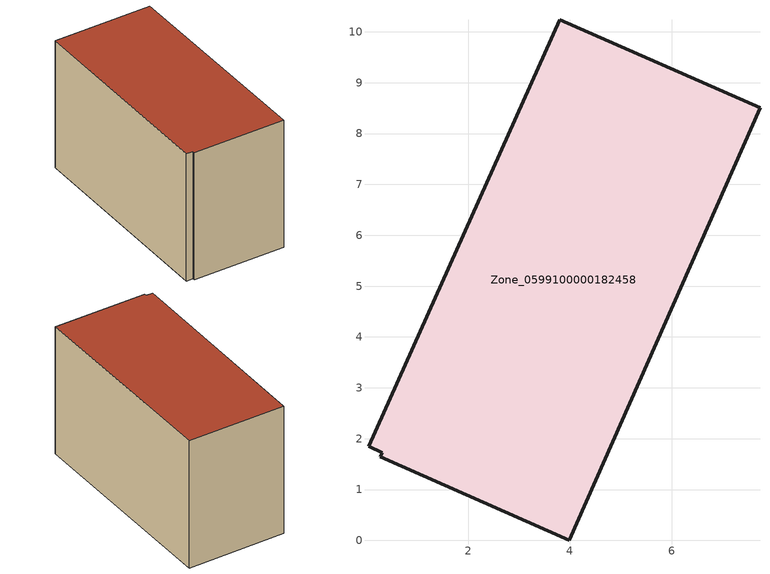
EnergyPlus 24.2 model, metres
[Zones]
Zone_0599100000182458
 floor ground (C_G): 0.04,1.85 3.8,10.24 7.74,8.51 3.99,0 0.27,1.64 0.31,1.73 z0
 wall outside (C_F): 7.74,8.51 3.8,10.24 0.04,1.85 0.31,1.73 0.27,1.64 3.99,0 7.74,8.51 z0:5.84
 roof outside (C_R): 3.8,10.24 0.04,1.85 0.31,1.73 0.27,1.64 3.99,0 7.74,8.51 z5.84
[BUILDING]
Pand.0599100000182458: North Axis=0; Terrain=City; Loads Convergence Tolerance Value=0.04; Temperature Convergence Tolerance Value=0.4; Solar Distribution=FullExterior; Maximum Number of Warmup Days=25; Minimum Number of Warmup Days=1
[Site:Location]
Rotterdam.The.Hague.AP_ZH_NLD Design_Conditions: Latitude=51.96; Longitude=4.45; Time Zone=1; Elevation=-4.5
[SITE:GROUNDTEMPERATURE:BUILDINGSURFACE]
18, 18, 18, 18, 18, 18, 18, 18, 18, 18, 18, 18
[MATERIAL] Thermal Absorptance=0.9; Solar Absorptance=0.7; Visible Absorptance=0.7
Name | Roughness | Thickness | Conductivity | Density | Specific Heat
G.TC.1946-1964 | MediumSmooth | 0.15 | 1 | 540 | 1210
F.TC.1946-1964 | Rough | 0.3 | 0.857143 | 1920 | 840
R.TC.1946-1964 | MediumRough | 0.2 | 0.235294 | 1500 | 1000
[CONSTRUCTION]
C_G: G.TC.1946-1964
C_F: F.TC.1946-1964
C_R: R.TC.1946-1964
[ZONE]
Zone_0599100000182458: Type=1; Multiplier=1; Ceiling Height=Autocalculate; Volume=Autocalculate; Floor Area=autocalculate; Part of Total Floor Area=Yes
[ZONEINFILTRATION:DESIGNFLOWRATE]
Infil_Zone_0599100000182458: Zone or ZoneList or Space or SpaceList=Zone_0599100000182458; Schedule=AlwaysOn; Design Flow Rate Calculation Method=Flow/Area; Flow Rate per Floor Area=0.003; Constant Term Coefficient=1; Temperature Term Coefficient=0; Velocity Term Coefficient=0; Velocity Squared Term Coefficient=0
[HVACTEMPLATE:ZONE:IDEALLOADSAIRSYSTEM]
Zone_0599100000182458: Maximum Heating Supply Air Temperature=50; Minimum Cooling Supply Air Temperature=13; Maximum Heating Supply Air Humidity Ratio=0.0156; Minimum Cooling Supply Air Humidity Ratio=0.0077; Heating Limit=NoLimit; Cooling Limit=NoLimit; Dehumidification Control Type=ConstantSensibleHeatRatio; Cooling Sensible Heat Ratio=0.7; Dehumidification Setpoint=60; Humidification Control Type=None; Humidification Setpoint=30; Outdoor Air Method=None; Outdoor Air Flow Rate per Person=0.00944; Outdoor Air Flow Rate per Zone Floor Area=0; Outdoor Air Flow Rate per Zone=0; Demand Controlled Ventilation Type=None; Outdoor Air Economizer Type=NoEconomizer; Heat Recovery Type=None; Sensible Heat Recovery Effectiveness=0.7; Latent Heat Recovery Effectiveness=0.65
[ZONECONTROL:THERMOSTAT]
ThermostatControl_Zone_0599100000182458: Zone or ZoneList=Zone_0599100000182458; Control Type Schedule=DualSetpointControlType; Control 1=Thermostat_Zone_0599100000182458; Temperature Difference Between Cutout And Setpoint=0
[THERMOSTATSETPOINT:DUALSETPOINT]
Thermostat_Zone_0599100000182458: Heating Setpoint Temperature Schedule=HeatingSetpoint_Zone_0599100000182458; Cooling Setpoint Temperature Schedule=CoolingSetpoint_Zone_0599100000182458
[SCHEDULE:COMPACT]
HeatingSetpoint_Zone_0599100000182458: Through: 12/31, For: AllDays, Until: 24:00, 21
CoolingSetpoint_Zone_0599100000182458: Through: 12/31, For: AllDays, Until: 24:00, 24
DualSetpointControlType: Through: 12/31, For: AllDays, Until: 24:00, 4
AlwaysOn: Through: 12/31, For: AllDays, Until: 24:00, 1
